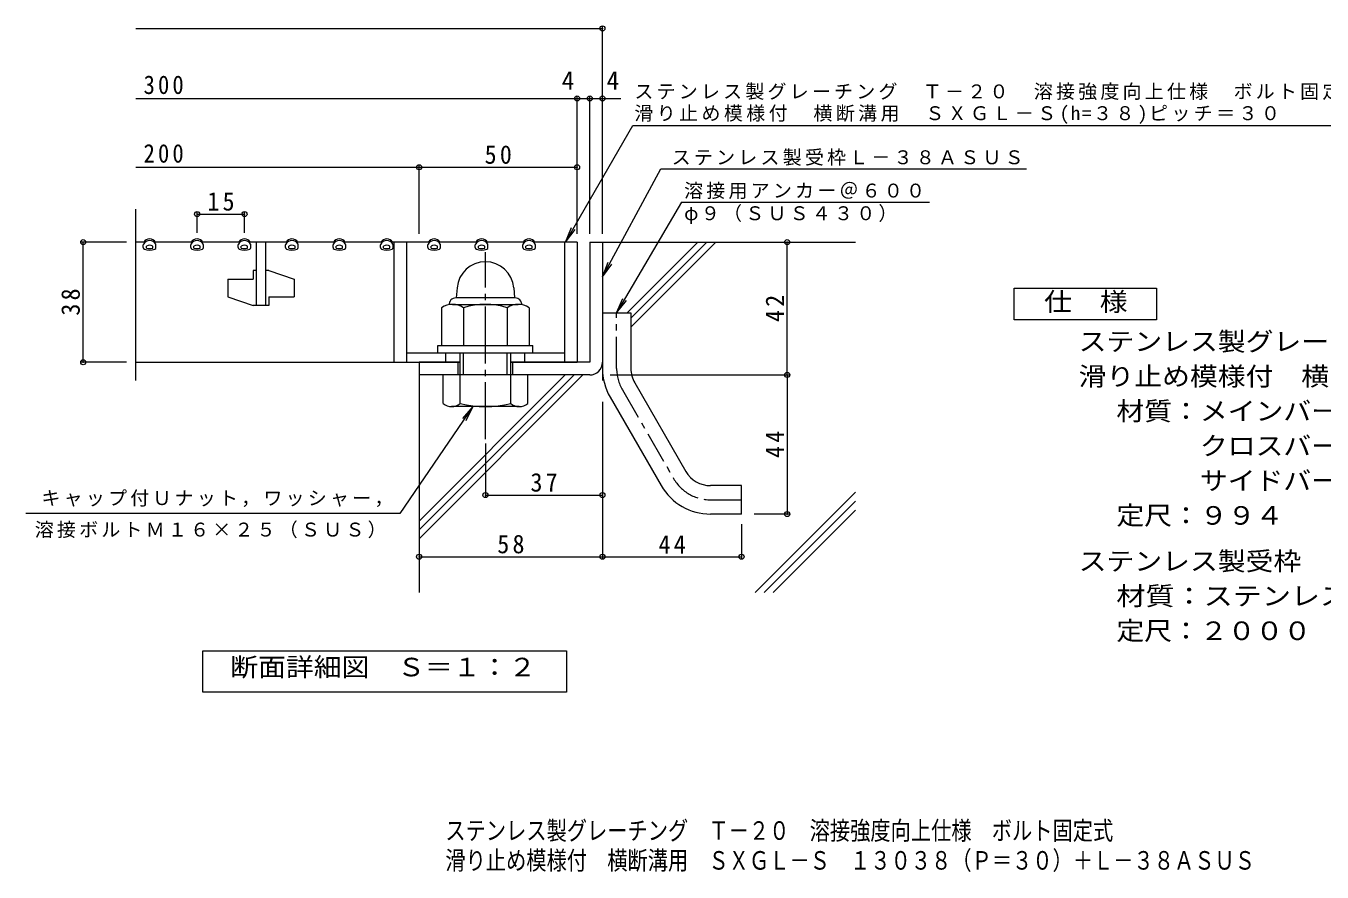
# Model space of a CAD drawing. Units: millimetres on the paper, enlarged 10 times, with parts at other scales. Extents: x -1477 to 1638, y -1380 to 1113.
# Drawn here: x -1477 to 573, y -1380 to -42 of the extents above; entities that cross this region are included whole.
import ezdxf
from ezdxf.enums import TextEntityAlignment as Align

# ---------------------------------------------------------------- set-up
doc = ezdxf.new("R2010")
doc.units = ezdxf.units.MM
doc.header["$LTSCALE"] = 10
doc.header["$PDMODE"] = 32
doc.header["$PDSIZE"] = 8
doc.linetypes.add('CHAIN1', pattern=[8, 5, -1, 1, -1])
doc.linetypes.add('CHAIN2', pattern=[12, 9, -1, 1, -1])
for name, color, linetype, lineweight in [('D-0', 3, 'Continuous', 9), ('D-1', 2, 'Continuous', 9), ('D-2', 3, 'Continuous', 9), ('D-4', 7, 'Continuous', 9), ('D-5', 7, 'Continuous', 9), ('D-6', 6, 'Continuous', 5), ('F-5_F-5ﾚｲﾔ', 2, 'Continuous', 9)]:
    doc.layers.add(name, color=color, linetype=linetype, lineweight=lineweight)
doc.layers.add('F-0_F-0ﾚｲﾔ', color=6, linetype='Continuous')
doc.styles.add('ＭＳ ゴシック', font='')
doc.styles.get('ＭＳ ゴシック').set_extended_font_data('MS Gothic')

msp = doc.modelspace()

# ---------------------------------------------------------------- linework, layer by layer
at = {"layer": 'D-0', "color": 7}
for p, q in [((-1206.38, -369.1), (-1206.38, -336.56)), ((-1206.38, -339.56), (-1131.38, -339.56)), ((-1131.38, -369.1), (-1131.38, -336.56))]:
    msp.add_line(p, q, dxfattribs=at)
at = {"layer": 'D-0'}
for p, q in [((-1290.74, -384.01), (-1303.07, -384.01)), ((-1291.39, -392.72), (-1291.39, -388.25)), ((-1215.74, -384.01), (-1272.03, -384.01)), ((-1271.39, -392.72), (-1271.39, -388.25)), ((-1216.39, -392.72), (-1216.39, -388.25)), ((-1140.74, -384.01), (-1197.03, -384.01)), ((-1196.39, -392.72), (-1196.39, -388.25)), ((-1141.39, -392.72), (-1141.39, -388.25)), ((-1065.74, -384.01), (-1122.03, -384.01)), ((-1121.39, -392.72), (-1121.39, -388.25)), ((-1066.39, -392.72), (-1066.39, -388.25)), ((-990.74, -384.01), (-1047.03, -384.01)), ((-1046.39, -392.72), (-1046.39, -388.25)), ((-991.39, -392.72), (-991.39, -388.25)), ((-915.74, -384.01), (-972.03, -384.01)), ((-971.39, -392.72), (-971.39, -388.25)), ((-916.39, -392.72), (-916.39, -388.25)), ((-840.74, -384.01), (-897.03, -384.01)), ((-896.39, -392.72), (-896.39, -388.25)), ((-841.39, -392.72), (-841.39, -388.25)), ((-765.74, -384.01), (-822.03, -384.01)), ((-821.39, -392.72), (-821.39, -388.25)), ((-766.39, -392.72), (-766.39, -388.25)), ((-690.74, -384.01), (-747.03, -384.01)), ((-746.39, -392.72), (-746.39, -388.25)), ((-691.39, -392.72), (-691.39, -388.25)), ((-605.41, -384.01), (-672.03, -384.01)), ((-671.39, -392.72), (-671.39, -388.25)), ((-1286.39, -393.44), (-1286.39, -390.18)), ((-1276.39, -393.44), (-1276.39, -390.18)), ((-1211.39, -393.44), (-1211.39, -390.18)), ((-1201.39, -393.44), (-1201.39, -390.18)), ((-1136.39, -393.44), (-1136.39, -390.18)), ((-1126.39, -393.44), (-1126.39, -390.18)), ((-1061.39, -393.44), (-1061.39, -390.18)), ((-1051.39, -393.44), (-1051.39, -390.18)), ((-986.39, -393.44), (-986.39, -390.18)), ((-976.39, -393.44), (-976.39, -390.18)), ((-911.39, -393.44), (-911.39, -390.18)), ((-901.39, -393.44), (-901.39, -390.18)), ((-836.39, -393.44), (-836.39, -390.18)), ((-826.39, -393.44), (-826.39, -390.18)), ((-761.39, -393.44), (-761.39, -390.18)), ((-751.39, -393.44), (-751.39, -390.18)), ((-686.39, -393.44), (-686.39, -390.18)), ((-676.39, -393.44), (-676.39, -390.18))]:
    msp.add_line(p, q, dxfattribs=at)
at = {"layer": 'D-0', "color": 2}
for p, q in [((-795.23, -456.08), (-796.66, -472.33)), ((-705.58, -456.08), (-704.16, -472.33)), ((-819.66, -487.64), (-819.66, -547.51)), ((-802.34, -482.51), (-698.47, -482.51)), ((-703.41, -472.33), (-797.41, -472.33)), ((-785.03, -487.64), (-785.03, -547.51)), ((-715.78, -487.64), (-715.78, -547.51)), ((-681.16, -487.64), (-681.16, -547.51)), ((-790.41, -638.94), (-790.41, -559.01)), ((-784.99, -594.01), (-784.99, -559.01)), ((-715.82, -594.01), (-715.82, -559.01)), ((-710.41, -638.94), (-710.41, -559.01)), ((-683.53, -594.01), (-817.28, -594.01)), ((-817.28, -638.94), (-817.28, -594.01)), ((-683.53, -638.94), (-683.53, -594.01)), ((-696.97, -644.01), (-803.84, -644.01))]:
    msp.add_line(p, q, dxfattribs=at)
at = {"layer": 'D-0'}
for centre, radius, start, end in [((-1288.89, -388.25), 2.5, 148.99734, 180), ((-1281.39, -392.76), 11.25, 31.00233, 148.99767), ((-1281.39, -390.26), 11.25, 33.74878, 146.25122), ((-1281.39, -400.26), 11.25, 63.6122, 116.3878), ((-1273.89, -388.25), 2.5, 0, 31.00266), ((-1213.89, -388.25), 2.5, 148.99734, 180), ((-1206.39, -392.76), 11.25, 31.00233, 148.99767), ((-1206.39, -390.26), 11.25, 33.74878, 146.25122), ((-1206.39, -400.26), 11.25, 63.6122, 116.3878), ((-1198.89, -388.25), 2.5, 0, 31.00266), ((-1138.89, -388.25), 2.5, 148.99734, 180), ((-1131.39, -392.76), 11.25, 31.00233, 148.99767), ((-1131.39, -390.26), 11.25, 33.74861, 146.25139), ((-1131.39, -400.26), 11.25, 63.6122, 116.3878), ((-1123.89, -388.25), 2.5, 0, 31.00266), ((-1063.89, -388.25), 2.5, 148.99734, 180), ((-1056.39, -392.76), 11.25, 31.00233, 148.99767), ((-1056.39, -390.26), 11.25, 33.74861, 146.25139), ((-1056.39, -400.26), 11.25, 63.6122, 116.3878), ((-1048.89, -388.25), 2.5, 0, 31.00266), ((-988.89, -388.25), 2.5, 148.99734, 180), ((-981.39, -392.76), 11.25, 31.00233, 148.99767), ((-981.39, -390.26), 11.25, 33.74861, 146.25139), ((-981.39, -400.26), 11.25, 63.6122, 116.3878), ((-973.89, -388.25), 2.5, 0, 31.00266), ((-913.89, -388.25), 2.5, 148.99734, 180), ((-906.39, -392.76), 11.25, 31.00233, 148.99767), ((-906.39, -390.26), 11.25, 33.74861, 146.25139), ((-906.39, -400.26), 11.25, 63.6122, 116.3878), ((-898.89, -388.25), 2.5, 0, 31.00266), ((-838.89, -388.25), 2.5, 148.99734, 180), ((-831.39, -392.76), 11.25, 31.00233, 148.99767), ((-831.39, -390.26), 11.25, 33.74861, 146.25139), ((-831.39, -400.26), 11.25, 63.6122, 116.3878), ((-823.89, -388.25), 2.5, 0, 31.00266), ((-763.89, -388.25), 2.5, 148.99734, 180), ((-756.39, -392.76), 11.25, 31.00233, 148.99767), ((-756.39, -390.26), 11.25, 33.74861, 146.25139), ((-756.39, -400.26), 11.25, 63.6122, 116.3878), ((-748.89, -388.25), 2.5, 0, 31.00266), ((-688.89, -388.25), 2.5, 148.99734, 180), ((-681.39, -392.76), 11.25, 31.00233, 148.99767), ((-681.39, -390.26), 11.25, 33.74861, 146.25139), ((-681.39, -400.26), 11.25, 63.6122, 116.3878), ((-673.89, -388.25), 2.5, 0, 31.00266), ((-1288.89, -392.72), 2.5, 180, 250.5285), ((-1281.39, -371.51), 25, 250.52866, 289.47134), ((-1281.39, -371.51), 22.5, 257.16035, 282.83965), ((-1273.89, -392.72), 2.5, 289.4715, 0), ((-1213.89, -392.72), 2.5, 180, 250.5285), ((-1206.39, -371.51), 25, 250.52866, 289.47134), ((-1206.39, -371.51), 22.5, 257.16035, 282.83965), ((-1198.89, -392.72), 2.5, 289.4715, 0), ((-1138.89, -392.72), 2.5, 180, 250.5285), ((-1131.39, -371.51), 25, 250.52866, 289.47134), ((-1131.39, -371.51), 22.5, 257.16035, 282.83965), ((-1123.89, -392.72), 2.5, 289.4715, 0), ((-1063.89, -392.72), 2.5, 180, 250.5285), ((-1056.39, -371.51), 25, 250.52866, 289.47134), ((-1056.39, -371.51), 22.5, 257.16035, 282.83965), ((-1048.89, -392.72), 2.5, 289.4715, 0), ((-988.89, -392.72), 2.5, 180, 250.5285), ((-981.39, -371.51), 25, 250.52866, 289.47134), ((-981.39, -371.51), 22.5, 257.16035, 282.83965), ((-973.89, -392.72), 2.5, 289.4715, 0), ((-913.89, -392.72), 2.5, 180, 250.5285), ((-906.39, -371.51), 25, 250.52866, 289.47134), ((-906.39, -371.51), 22.5, 257.16035, 282.83965), ((-898.89, -392.72), 2.5, 289.4715, 0), ((-838.89, -392.72), 2.5, 180, 250.5285), ((-831.39, -371.51), 25, 250.52866, 289.47134), ((-831.39, -371.51), 22.5, 257.16035, 282.83965), ((-823.89, -392.72), 2.5, 289.4715, 0), ((-763.89, -392.72), 2.5, 180, 250.5285), ((-756.39, -371.51), 25, 250.52866, 289.47134), ((-756.39, -371.51), 22.5, 257.16035, 282.83965), ((-748.89, -392.72), 2.5, 289.4715, 0), ((-688.89, -392.72), 2.5, 180, 250.5285), ((-681.39, -371.51), 25, 250.52866, 289.47134), ((-681.39, -371.51), 22.5, 257.16035, 282.83965), ((-673.89, -392.72), 2.5, 289.4715, 0)]:
    msp.add_arc(centre, radius, start, end, dxfattribs=at)
at = {"layer": 'D-0', "color": 2}
for centre, radius, start, end in [((-750.41, -460.01), 45, 5.00005, 174.99995), ((-802.34, -514.25), 31.74, 56.94844, 123.05156), ((-797.41, -482.83), 10.5, 90, 180.92122), ((-750.41, -601.77), 119.27, 73.12328, 106.87672), ((-698.47, -514.25), 31.74, 56.94844, 123.05156), ((-703.41, -482.83), 10.5, 359.07878, 90), ((-803.84, -623.66), 20.35, 228.67599, 311.32457), ((-750.41, -483.6), 160.41, 255.5598, 284.43997), ((-696.97, -623.66), 20.35, 228.67549, 311.32401)]:
    msp.add_arc(centre, radius, start, end, dxfattribs=at)
at = {"layer": 'D-0', "color": 7}
for p in [(-1206.38, -339.56), (-1131.38, -339.56)]:
    msp.add_point(p, dxfattribs=at)
at = {"layer": 'D-1'}
for p, q in [((-585.41, -384.01), (-565.41, -384.01)), ((-585.41, -384.01), (-585.41, -574.01)), ((-565.41, -384.01), (-565.41, -602.71)), ((-565.41, -496.01), (-520.41, -496.01)), ((-520.41, -496.01), (-520.41, -583.94)), ((-825.41, -547.51), (-675.41, -547.51)), ((-825.41, -559.01), (-825.41, -547.51)), ((-675.41, -559.01), (-675.41, -547.51)), ((-812.91, -574.01), (-812.91, -559.01)), ((-687.91, -574.01), (-687.91, -559.01)), ((-855.41, -574.01), (-855.41, -594.01)), ((-790.41, -574.01), (-855.41, -574.01)), ((-585.41, -594.01), (-855.41, -594.01)), ((-793.74, -594.01), (-793.74, -574.01)), ((-585.41, -574.01), (-710.41, -574.01)), ((-707.07, -594.01), (-707.07, -574.01)), ((-514.36, -606.46), (-433.4, -746.53)), ((-553.32, -628.98), (-472.36, -769.05)), ((-345.41, -769.01), (-394.44, -769.01)), ((-345.41, -814.01), (-345.41, -769.01)), ((-345.41, -814.01), (-394.44, -814.01))]:
    msp.add_line(p, q, dxfattribs=at)
at = {"layer": 'D-1', "linetype": 'CHAIN2'}
msp.add_line((-750.41, -695.69), (-750.41, -400.01), dxfattribs=at)
at = {"layer": 'D-1', "linetype": 'CHAIN1'}
for p, q in [((-542.91, -583.94), (-542.91, -496.01)), ((-533.84, -617.72), (-452.88, -757.79)), ((-394.44, -791.51), (-345.41, -791.51))]:
    msp.add_line(p, q, dxfattribs=at)
at = {"layer": 'D-1'}
for centre, radius, start, end in [((-585.41, -574.01), 20, 270, 0), ((-475.41, -583.94), 90, 180, 210.02971), ((-475.41, -583.94), 45, 180, 210.02916), ((-394.44, -724.01), 45, 210.02901, 270), ((-394.44, -724.01), 90, 210.02966, 270)]:
    msp.add_arc(centre, radius, start, end, dxfattribs=at)
at = {"layer": 'D-1', "linetype": 'CHAIN1'}
for centre, start, end in [((-475.41, -583.94), 180, 210.0296), ((-394.44, -724.01), 210.0295, 270)]:
    msp.add_arc(centre, 67.5, start, end, dxfattribs=at)
at = {"layer": 'D-2'}
for p, q in [((-1303.07, -602.81), (-1303.07, -331.92)), ((-1112.91, -384.01), (-1112.91, -484.01)), ((-1097.91, -384.01), (-1097.91, -484.01)), ((-895.41, -384.01), (-895.41, -574.01)), ((-875.41, -384.01), (-875.41, -574.01)), ((-625.41, -384.01), (-625.41, -574.01)), ((-605.41, -384.01), (-605.41, -574.01)), ((-1117.91, -429.01), (-1117.91, -442.76)), ((-1112.91, -429.01), (-1117.91, -429.01)), ((-1092.91, -429.01), (-1097.91, -429.01)), ((-1092.91, -429.01), (-1052.9, -442.76)), ((-1157.91, -442.76), (-1157.91, -470.26)), ((-1157.91, -442.76), (-1117.91, -442.76)), ((-1052.9, -442.76), (-1052.9, -470.26)), ((-1157.91, -470.26), (-1117.91, -484.01)), ((-1092.91, -470.26), (-1092.91, -484.01)), ((-1092.91, -470.26), (-1052.9, -470.26)), ((-1092.91, -484.01), (-1117.91, -484.01)), ((-875.41, -559.01), (-625.41, -559.01)), ((-1303.07, -574.01), (-790.41, -574.01)), ((-710.41, -574.01), (-605.41, -574.01))]:
    msp.add_line(p, q, dxfattribs=at)
at = {"layer": 'D-4'}
for p, q in [((-1303.07, -46.14), (-565.41, -46.14)), ((-565.41, -371.05), (-565.41, -43.14)), ((-1303.07, -156.83), (-605.41, -156.83)), ((-605.41, -371.05), (-605.41, -153.83)), ((-605.41, -156.83), (-590.41, -156.83)), ((-590.41, -156.83), (-536.04, -156.83)), ((-585.41, -371.05), (-585.41, -153.83)), ((-1303.07, -265.59), (-855.41, -265.59)), ((-855.41, -371.05), (-855.41, -262.59)), ((-855.41, -265.59), (-605.41, -265.59)), ((-1318.07, -384.01), (-1389.4, -384.01)), ((-1386.4, -574.01), (-1386.4, -384.01)), ((-273.1, -594.01), (-273.1, -384.01)), ((-565.41, -439.01), (-556.49, -415.65)), ((-565.41, -439.01), (-550.75, -418.75)), ((-542.91, -496.01), (-533.2, -472.97)), ((-542.91, -496.01), (-527.57, -476.26)), ((-1318.07, -574.01), (-1389.4, -574.01)), ((-552.9, -594.01), (-270.1, -594.01)), ((-273.1, -594.01), (-273.1, -814.01)), ((-565.41, -636.55), (-565.41, -884.45)), ((-750.41, -702.64), (-750.41, -786.91)), ((-750.41, -783.91), (-565.41, -783.91)), ((-270.1, -814.01), (-325.41, -814.01)), ((-345.41, -829.97), (-345.41, -884.45))]:
    msp.add_line(p, q, dxfattribs=at)
msp.add_lwpolyline([(-855.41, -881.45), (-565.41, -881.45), (-345.41, -881.45)], dxfattribs=at)
for p in [(-565.41, -46.14), (-605.41, -156.83), (-585.41, -156.83), (-565.41, -156.83), (-855.41, -265.59), (-605.41, -265.59), (-1386.4, -384.01), (-273.1, -384.01), (-1386.4, -574.01), (-273.1, -594.01), (-750.41, -783.91), (-565.41, -783.91), (-273.1, -814.01), (-855.41, -881.45), (-565.41, -881.45), (-345.41, -881.45)]:
    msp.add_point(p, dxfattribs=at)
at = {"layer": 'D-5'}
for p, q in [((-623.71, -384.01), (-517.28, -199.67)), ((-517.28, -199.67), (642.8, -199.67)), ((-565.41, -439.01), (-473.01, -268.07)), ((-473.01, -268.07), (105.3, -268.07)), ((-440.31, -320.66), (-542.91, -496.01)), ((-440.31, -320.66), (-48.1, -320.66)), ((-623.71, -384.01), (-614.14, -360.91)), ((-623.71, -384.01), (-608.49, -364.17)), ((-770.15, -644.01), (-885.85, -813.28)), ((-770.15, -644.01), (-786.83, -662.63)), ((-770.15, -644.01), (-781.45, -666.31)), ((-885.85, -813.28), (-1477.02, -813.28))]:
    msp.add_line(p, q, dxfattribs=at)
msp.add_lwpolyline([(-1197.4, -1095.34), (-1197.4, -1030.34), (-622.4, -1030.34), (-622.4, -1095.34)], close=True, dxfattribs=at)
at = {"layer": 'D-6'}
for p, q in [((-565.41, -384.01), (-165.4, -384.01)), ((-526.44, -496.01), (-414.44, -384.01)), ((-520.41, -518.25), (-386.16, -384.01)), ((-520.41, -504.11), (-400.3, -384.01)), ((-855.41, -594.01), (-855.41, -938)), ((-855.41, -824.97), (-624.44, -594.01)), ((-855.41, -839.11), (-610.3, -594.01)), ((-855.41, -853.25), (-596.16, -594.01)), ((-323.92, -938), (-165.4, -779.48)), ((-309.78, -938), (-165.4, -793.62)), ((-295.64, -938), (-165.4, -807.76))]:
    msp.add_line(p, q, dxfattribs=at)
at = {"layer": 'F-5_F-5ﾚｲﾔ', "color": 7}
msp.add_lwpolyline([(85.55, -506.68), (85.55, -456.68), (310.55, -456.68), (310.55, -506.68)], close=True, dxfattribs=at)

# ---------------------------------------------------------------- texts
at = {"layer": 'D-0', "color": 2, "insert": (-1190.13, -334.56), "char_height": 29.33, "attachment_point": 7, "style": 'ＭＳ ゴシック'}
msp.add_mtext('\\T1.27;\\W0.95;15', dxfattribs=at)
at = {"layer": 'D-4', "color": 2, "style": 'ＭＳ ゴシック'}
for p in [(-629.75, -151.83), (-558.8, -151.83)]:
    msp.add_text('4', height=29.33, dxfattribs=at).set_placement(p, align=Align.BOTTOM_LEFT)
at = {"layer": 'D-4', "color": 2, "char_height": 29.33, "attachment_point": 7, "style": 'ＭＳ ゴシック'}
for s, insert in [('\\T1.27;\\W0.9;300', (-1291.05, -150.26)), ('\\T1.27;\\W0.9;200', (-1291.05, -258.73)), ('\\T1.27;\\W0.95;50', (-751.66, -260.59)), ('\\T1.27;\\W0.95;37', (-679.16, -778.91)), ('\\T1.27;\\W0.95;44', (-476.66, -876.45))]:
    msp.add_mtext(s, dxfattribs=dict(at, insert=insert))
for s, insert, rotation in [('\\T1.27;\\W0.95;38', (-1391.4, -500.26), 90), ('\\T1.27;\\W0.95;42', (-278.1, -510.26), 90), ('\\T1.27;\\W0.95;44', (-278.1, -725.26), 90), ('\\T1.27;\\W0.95;58', (-731.65, -876.45), 359.999)]:
    msp.add_mtext(s, dxfattribs=dict(at, insert=insert, rotation=rotation))
at = {"layer": 'D-5', "color": 2, "style": 'ＭＳ ゴシック', "width": 1.1}
msp.add_text('断面詳細図\u3000Ｓ＝１：２', height=29.33, dxfattribs=at).set_placement((-1153.97, -1079.37), align=Align.BOTTOM_LEFT)
at = {"layer": 'D-5', "char_height": 21.99, "attachment_point": 7, "style": 'ＭＳ ゴシック'}
for s, insert in [('\\T1.17;ステンレス製グレーチング\u3000Ｔ－２０\u3000溶接強度向上仕様\u3000ボルト固定式', (-514.87, -159.35)), ('\\T1.18;滑り止め模様付\u3000横断溝用\u3000ＳＸＧＬ－Ｓ(h=３８)ピッチ＝３０', (-514.87, -197)), ('\\T1.17;ステンレス製受枠Ｌ－３８ＡＳＵＳ', (-455.79, -263.31)), ('\\T1.17;溶接用アンカー＠６００', (-436.23, -316)), ('\\T1.17;φ９（ＳＵＳ４３０）', (-436.23, -355.32)), ('\\T1.17;キャップ付Ｕナット，ワッシャー，', (-1452.45, -802.89)), ('\\T1.17;溶接ボルトＭ１６×２５（ＳＵＳ）', (-1463.05, -852.38))]:
    msp.add_mtext(s, dxfattribs=dict(at, insert=insert))
at = {"layer": 'F-0_F-0ﾚｲﾔ', "style": 'ＭＳ ゴシック', "width": 0.8}
msp.add_text('滑り止め模様付\u3000横断溝用\u3000ＳＸＧＬ－Ｓ\u3000１３０３８（Ｐ＝３０）＋Ｌ－３８ＡＳＵＳ', height=29.33, dxfattribs=at).set_placement((-813.75, -1385.03), align=Align.BOTTOM_LEFT)
at = {"layer": 'F-5_F-5ﾚｲﾔ', "style": 'ＭＳ ゴシック'}
for s, width, p in [('仕\u3000様', 1.1, (133.04, -501.68)), ('ステンレス製グレーチング\u3000Ｔ－２０\u3000溶接強度向上仕様\u3000ボルト固定式', 1.1, (187.64, -564.6)), ('滑り止め模様付\u3000横断溝用\u3000ＳＸＧＬ－Ｓ\u3000１３０３８（Ｐ＝３０）', 1.1, (187.64, -619.6)), ('材質：メインバー\u3000ＦＢ４×３８（ＳＵＳ３０４）', 1.1, (247.35, -674.6)), ('\u3000\u3000\u3000クロスバー\u3000ＦＢ３×２０（ＳＵＳ３０４）', 1.1, (247.35, -729.6)), ('\u3000\u3000\u3000サイドバー\u3000ＦＢ４×３８（ＳＵＳ３０４）', 1.1, (247.35, -784.6)), ('定尺：９９４', 1.1, (247.35, -839.6)), ('ステンレス製受枠\u3000Ｌ－３８ＡＳＵＳ', 1.1, (187.64, -911.95)), ('材質：ステンレス鋼板ｔ＝４．０（ＳＵＳ３０４）', 1.15, (247.35, -966.95)), ('定尺：２０００', 1.1, (247.35, -1021.95))]:
    msp.add_text(s, height=29.33, dxfattribs=dict(at, width=width)).set_placement(p, align=Align.BOTTOM_LEFT)
at = {"layer": 'F-5_F-5ﾚｲﾔ', "color": 6, "style": 'ＭＳ ゴシック', "width": 0.8}
msp.add_text('ステンレス製グレーチング\u3000Ｔ－２０\u3000溶接強度向上仕様\u3000ボルト固定式', height=29.33, dxfattribs=at).set_placement((-813.75, -1337.88), align=Align.BOTTOM_LEFT)

doc.saveas('drawing.dxf')
